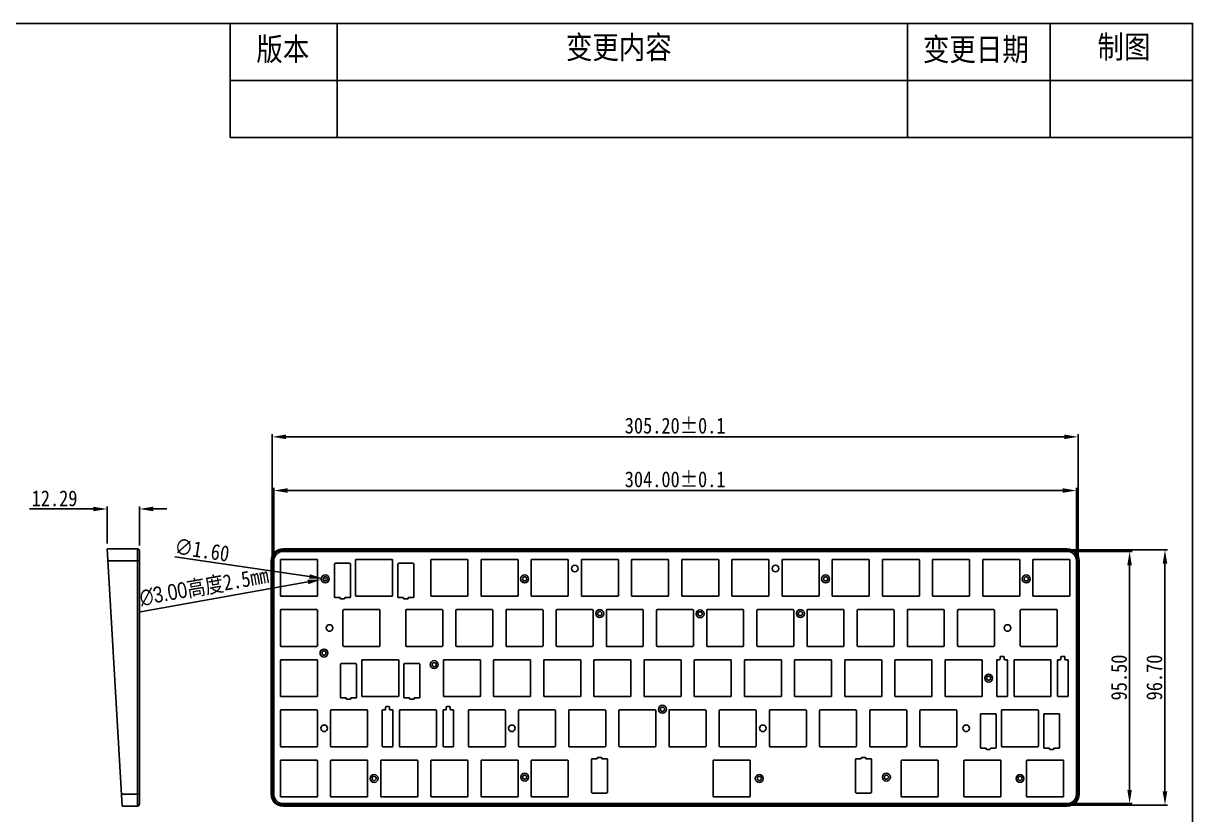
# Model space of a CAD drawing. Header units: millimetres. Extents: x -816 to -14, y 99 to 709.
# Drawn here: x -456.9 to -14.1, y 365.9 to 665.6 of the extents above; entities that cross this region are included whole.
import ezdxf

# ---------------------------------------------------------------- set-up
doc = ezdxf.new("R2010")
doc.units = ezdxf.units.MM
doc.header["$LTSCALE"] = 16.335
doc.header["$PDMODE"] = 3
doc.header["$PDSIZE"] = 8
doc.layers.get('0').update_dxf_attribs({"linetype": 'CONTINUOUS'})
doc.layers.get('Defpoints').update_dxf_attribs({"linetype": 'CONTINUOUS'})
doc.layers.add('图框', color=7, linetype='CONTINUOUS')
doc.layers.add('标注尺寸', color=2, linetype='CONTINUOUS', lineweight=13)
doc.styles.get("Standard").update_dxf_attribs({"font": '', "width": 0.85, "height": 6})
doc.styles.get('Standard').set_extended_font_data('SimSun')
doc.dimstyles.get("Standard").update_dxf_attribs({"dimtxt": 6, "dimasz": 5.2, "dimexe": 1, "dimexo": 2, "dimgap": 1, "dimtad": 1, "dimzin": 1, "dimdsep": 46, "dimtxsty": 'Standard', "dimcen": 0.09, "dimadec": 0, "dimazin": 2, "dimtp": 0.01, "dimtm": 0.01, "dimtfac": 1, "dimtofl": 0, "dimtmove": 0, "dimatfit": 3, "dimfxl": 0, "dimtolj": 1, "dimarcsym": 0})

# ---------------------------------------------------------------- blocks, each defined once
blk = doc.blocks.new('*D31')
at = {"layer": 'Defpoints', "color": 0, "lineweight": 13}
for p in [(-57.47, 508.99), (-362.67, 462.08), (-57.47, 462.08)]:
    blk.add_point(p, dxfattribs=at)
at = {"layer": '标注尺寸', "color": 0, "lineweight": -2}
for p, q in [((-362.67, 464.08), (-362.67, 509.99)), ((-57.47, 464.08), (-57.47, 509.99)), ((-357.47, 508.99), (-62.67, 508.99))]:
    blk.add_line(p, q, dxfattribs=at)
at = {"layer": '标注尺寸', "color": 0, "lineweight": 13}
for points in [[(-357.47, 509.85), (-357.47, 508.12), (-362.67, 508.99)], [(-62.67, 509.85), (-62.67, 508.12), (-57.47, 508.99)]]:
    blk.add_solid(points, dxfattribs=at)
at = {"layer": '标注尺寸', "color": 0, "insert": (-210.07, 513.2), "char_height": 6, "attachment_point": 5}
blk.add_mtext('\\A1;305.20%%P0.1', dxfattribs=at)
blk = doc.blocks.new('*D32')
at = {"layer": 'Defpoints', "color": 0, "lineweight": 13}
for p in [(-58.07, 488.65), (-362.07, 462.08), (-58.07, 462.08)]:
    blk.add_point(p, dxfattribs=at)
at = {"layer": '标注尺寸', "color": 0, "lineweight": -2}
for p, q in [((-362.07, 464.08), (-362.07, 489.65)), ((-356.87, 488.65), (-63.27, 488.65)), ((-58.07, 464.08), (-58.07, 489.65))]:
    blk.add_line(p, q, dxfattribs=at)
at = {"layer": '标注尺寸', "color": 0, "lineweight": 13}
for points in [[(-356.87, 489.52), (-356.87, 487.79), (-362.07, 488.65)], [(-63.27, 489.52), (-63.27, 487.79), (-58.07, 488.65)]]:
    blk.add_solid(points, dxfattribs=at)
at = {"layer": '标注尺寸', "color": 0, "insert": (-210.07, 492.87), "char_height": 6, "attachment_point": 5}
blk.add_mtext('\\A1;304.00%%P0.1', dxfattribs=at)
blk = doc.blocks.new('*D33')
at = {"layer": 'Defpoints', "color": 0, "lineweight": 13}
for p in [(-61.57, 465.58), (-61.57, 370.08), (-37.94, 370.08)]:
    blk.add_point(p, dxfattribs=at)
at = {"layer": '标注尺寸', "color": 0, "lineweight": -2}
for p, q in [((-59.57, 465.58), (-36.94, 465.58)), ((-37.94, 460.38), (-37.94, 375.28)), ((-59.57, 370.08), (-36.94, 370.08))]:
    blk.add_line(p, q, dxfattribs=at)
at = {"layer": '标注尺寸', "color": 0, "lineweight": 13}
for points in [[(-38.81, 460.38), (-37.08, 460.38), (-37.94, 465.58)], [(-38.81, 375.28), (-37.08, 375.28), (-37.94, 370.08)]]:
    blk.add_solid(points, dxfattribs=at)
at = {"layer": '标注尺寸', "color": 0, "insert": (-41.94, 417.83), "char_height": 6, "attachment_point": 5, "rotation": 90}
blk.add_mtext('\\A1;95.50', dxfattribs=at)
blk = doc.blocks.new('*D34')
at = {"layer": 'Defpoints', "color": 0, "lineweight": 13}
for p in [(-61.57, 466.18), (-61.57, 369.48), (-24.55, 369.48)]:
    blk.add_point(p, dxfattribs=at)
at = {"layer": '标注尺寸', "color": 0, "lineweight": -2}
for p, q in [((-59.57, 466.18), (-23.55, 466.18)), ((-24.55, 460.98), (-24.55, 374.68)), ((-59.57, 369.48), (-23.55, 369.48))]:
    blk.add_line(p, q, dxfattribs=at)
at = {"layer": '标注尺寸', "color": 0, "lineweight": 13}
for points in [[(-25.42, 460.98), (-23.68, 460.98), (-24.55, 466.18)], [(-25.42, 374.68), (-23.68, 374.68), (-24.55, 369.48)]]:
    blk.add_solid(points, dxfattribs=at)
at = {"layer": '标注尺寸', "color": 0, "insert": (-28.55, 417.83), "char_height": 6, "attachment_point": 5, "rotation": 90}
blk.add_mtext('\\A1;96.70', dxfattribs=at)
blk = doc.blocks.new('*D41')
at = {"layer": 'Defpoints', "color": 0, "lineweight": 13}
for p in [(-344.05, 454.92), (-341.1, 455.45)]:
    blk.add_point(p, dxfattribs=at)
at = {"layer": '标注尺寸', "color": 0, "lineweight": -2}
for p, q in [((-412.59, 442.72), (-349.17, 454.01)), ((-342.66, 455.19), (-342.48, 455.19)), ((-342.57, 455.1), (-342.57, 455.28))]:
    blk.add_line(p, q, dxfattribs=at)
at = {"layer": '标注尺寸', "color": 0, "lineweight": 13}
blk.add_solid([(-349.32, 454.87), (-349.02, 453.16), (-344.05, 454.92)], dxfattribs=at)
at = {"layer": '标注尺寸', "color": 0, "insert": (-388.44, 452.05), "char_height": 6, "attachment_point": 5, "rotation": 10.0972}
blk.add_mtext('\\A1;{\\fMS PGothic|b0|i0|c128|p34;∅3.00}高度2.5mm', dxfattribs=at)
blk = doc.blocks.new('*D42')
at = {"layer": 'Defpoints', "color": 0, "lineweight": 13}
for p in [(-343.36, 455.3), (-341.78, 455.07)]:
    blk.add_point(p, dxfattribs=at)
at = {"layer": '标注尺寸', "color": 0, "lineweight": -2}
for p, q in [((-399.6, 463.58), (-348.51, 456.06)), ((-342.66, 455.19), (-342.48, 455.19)), ((-342.57, 455.1), (-342.57, 455.28))]:
    blk.add_line(p, q, dxfattribs=at)
at = {"layer": '标注尺寸', "color": 0, "lineweight": 13}
blk.add_solid([(-348.38, 456.92), (-348.63, 455.2), (-343.36, 455.3)], dxfattribs=at)
at = {"layer": '标注尺寸', "color": 0, "insert": (-389.27, 466.1), "char_height": 6, "attachment_point": 5, "rotation": 351.6327}
blk.add_mtext('\\A1;∅1.60', dxfattribs=at)
blk = doc.blocks.new('*D43')
at = {"layer": 'Defpoints', "color": 0, "lineweight": 13}
for p in [(-425.24, 481.66), (-425.24, 466.58), (-412.95, 465.78)]:
    blk.add_point(p, dxfattribs=at)
at = {"layer": '标注尺寸', "color": 0, "lineweight": -2}
for p, q in [((-430.44, 481.66), (-454.56, 481.66)), ((-425.24, 468.58), (-425.24, 482.66)), ((-412.95, 467.78), (-412.95, 482.66)), ((-407.75, 481.66), (-402.55, 481.66))]:
    blk.add_line(p, q, dxfattribs=at)
at = {"layer": '标注尺寸', "color": 0, "lineweight": 13}
for points in [[(-430.44, 482.53), (-430.44, 480.8), (-425.24, 481.66)], [(-407.75, 482.53), (-407.75, 480.8), (-412.95, 481.66)]]:
    blk.add_solid(points, dxfattribs=at)
at = {"layer": '标注尺寸', "color": 0, "insert": (-445.1, 485.66), "char_height": 6, "attachment_point": 5}
blk.add_mtext('\\A1;12.29', dxfattribs=at)

msp = doc.modelspace()

# ---------------------------------------------------------------- linework, layer by layer
at = {"color": 7, "linetype": 'Continuous'}
for p, q in [((-419.485, 369.084), (-425.242, 466.584)), ((-425.242, 466.584), (-413.748, 466.584)), ((-413.748, 369.084), (-413.748, 466.584)), ((-412.948, 369.884), (-412.948, 465.784)), ((-358.573, 466.584), (-61.568, 466.584)), ((-358.572, 466.184), (-61.571, 466.184)), ((-358.572, 465.584), (-61.572, 465.584)), ((-325.694, 466.084), (-334.85, 466.084)), ((-274.694, 466.084), (-283.85, 466.084)), ((-232.694, 466.084), (-241.85, 466.084)), ((-183.294, 466.084), (-192.45, 466.084)), ((-143.294, 466.084), (-152.45, 466.084)), ((-103.18, 466.084), (-111.45, 466.084)), ((-412.948, 462.084), (-424.977, 462.084)), ((-363.072, 462.084), (-363.072, 373.585)), ((-362.672, 373.585), (-362.672, 462.084)), ((-362.072, 373.584), (-362.072, 462.084)), ((-359.572, 462.334), (-359.572, 448.834)), ((-345.822, 462.584), (-359.322, 462.584)), ((-345.572, 448.834), (-345.572, 462.334)), ((-339.072, 460.834), (-339.072, 448.334)), ((-333.322, 461.084), (-338.822, 461.084)), ((-333.072, 448.334), (-333.072, 460.834)), ((-331.072, 462.334), (-331.072, 448.834)), ((-317.322, 462.584), (-330.822, 462.584)), ((-317.072, 448.834), (-317.072, 462.334)), ((-315.072, 460.834), (-315.072, 448.334)), ((-309.322, 461.084), (-314.822, 461.084)), ((-309.072, 448.334), (-309.072, 460.834)), ((-302.572, 462.334), (-302.572, 448.834)), ((-288.822, 462.584), (-302.322, 462.584)), ((-288.572, 448.834), (-288.572, 462.334)), ((-283.572, 462.334), (-283.572, 448.834)), ((-269.822, 462.584), (-283.322, 462.584)), ((-269.572, 448.834), (-269.572, 462.334)), ((-264.572, 462.334), (-264.572, 448.834)), ((-250.822, 462.584), (-264.322, 462.584)), ((-250.572, 448.834), (-250.572, 462.334)), ((-245.572, 462.334), (-245.572, 448.834)), ((-231.822, 462.584), (-245.322, 462.584)), ((-231.572, 448.834), (-231.572, 462.334)), ((-226.572, 462.334), (-226.572, 448.834)), ((-212.822, 462.584), (-226.322, 462.584)), ((-212.572, 448.834), (-212.572, 462.334)), ((-207.572, 462.334), (-207.572, 448.834)), ((-193.822, 462.584), (-207.322, 462.584)), ((-193.572, 448.834), (-193.572, 462.334)), ((-188.572, 462.334), (-188.572, 448.834)), ((-174.822, 462.584), (-188.322, 462.584)), ((-174.572, 448.834), (-174.572, 462.334)), ((-169.572, 462.334), (-169.572, 448.834)), ((-155.822, 462.584), (-169.322, 462.584)), ((-155.572, 448.834), (-155.572, 462.334)), ((-150.572, 462.334), (-150.572, 448.834)), ((-136.822, 462.584), (-150.322, 462.584)), ((-136.572, 448.834), (-136.572, 462.334)), ((-131.572, 462.334), (-131.572, 448.834)), ((-117.822, 462.584), (-131.322, 462.584)), ((-117.572, 448.834), (-117.572, 462.334)), ((-112.572, 462.334), (-112.572, 448.834)), ((-98.822, 462.584), (-112.322, 462.584)), ((-98.572, 448.834), (-98.572, 462.334)), ((-93.572, 462.334), (-93.572, 448.834)), ((-79.822, 462.584), (-93.322, 462.584)), ((-79.572, 448.834), (-79.572, 462.334)), ((-74.572, 462.334), (-74.572, 448.834)), ((-60.822, 462.584), (-74.322, 462.584)), ((-60.572, 448.834), (-60.572, 462.334)), ((-58.072, 462.084), (-58.072, 373.584)), ((-57.472, 462.084), (-57.472, 373.585)), ((-57.072, 373.585), (-57.072, 462.084)), ((-359.322, 448.584), (-345.822, 448.584)), ((-338.822, 448.084), (-336.922, 448.084)), ((-336.922, 448.084), (-336.922, 447.834)), ((-336.672, 447.584), (-335.472, 447.584)), ((-335.222, 447.834), (-335.222, 448.084)), ((-335.222, 448.084), (-333.322, 448.084)), ((-330.822, 448.584), (-317.322, 448.584)), ((-314.822, 448.084), (-312.922, 448.084)), ((-312.922, 448.084), (-312.922, 447.834)), ((-312.672, 447.584), (-311.472, 447.584)), ((-311.222, 447.834), (-311.222, 448.084)), ((-311.222, 448.084), (-309.322, 448.084)), ((-302.322, 448.584), (-288.822, 448.584)), ((-283.322, 448.584), (-269.822, 448.584)), ((-264.322, 448.584), (-250.822, 448.584)), ((-245.322, 448.584), (-231.822, 448.584)), ((-226.322, 448.584), (-212.822, 448.584)), ((-207.322, 448.584), (-193.822, 448.584)), ((-188.322, 448.584), (-174.822, 448.584)), ((-169.322, 448.584), (-155.822, 448.584)), ((-150.322, 448.584), (-136.822, 448.584)), ((-131.322, 448.584), (-117.822, 448.584)), ((-112.322, 448.584), (-98.822, 448.584)), ((-93.322, 448.584), (-79.822, 448.584)), ((-74.322, 448.584), (-60.822, 448.584)), ((-359.572, 443.334), (-359.572, 429.834)), ((-345.822, 443.584), (-359.322, 443.584)), ((-345.572, 429.834), (-345.572, 443.334)), ((-335.872, 443.334), (-335.872, 429.834)), ((-322.122, 443.584), (-335.622, 443.584)), ((-321.872, 429.834), (-321.872, 443.334)), ((-312.112, 443.334), (-312.112, 429.834)), ((-298.362, 443.584), (-311.862, 443.584)), ((-298.112, 429.834), (-298.112, 443.334)), ((-293.112, 443.334), (-293.112, 429.834)), ((-279.362, 443.584), (-292.862, 443.584)), ((-279.112, 429.834), (-279.112, 443.334)), ((-274.112, 443.334), (-274.112, 429.834)), ((-260.362, 443.584), (-273.862, 443.584)), ((-260.112, 429.834), (-260.112, 443.334)), ((-255.112, 443.334), (-255.112, 429.834)), ((-241.362, 443.584), (-254.862, 443.584)), ((-241.112, 429.834), (-241.112, 443.334)), ((-236.112, 443.334), (-236.112, 429.834)), ((-222.362, 443.584), (-235.862, 443.584)), ((-222.112, 429.834), (-222.112, 443.334)), ((-217.112, 443.334), (-217.112, 429.834)), ((-203.362, 443.584), (-216.862, 443.584)), ((-203.112, 429.834), (-203.112, 443.334)), ((-198.112, 443.334), (-198.112, 429.834)), ((-184.362, 443.584), (-197.862, 443.584)), ((-184.112, 429.834), (-184.112, 443.334)), ((-179.112, 443.334), (-179.112, 429.834)), ((-165.362, 443.584), (-178.862, 443.584)), ((-165.112, 429.834), (-165.112, 443.334)), ((-160.112, 443.334), (-160.112, 429.834)), ((-146.362, 443.584), (-159.862, 443.584)), ((-146.112, 429.834), (-146.112, 443.334)), ((-141.112, 443.334), (-141.112, 429.834)), ((-127.362, 443.584), (-140.862, 443.584)), ((-127.112, 429.834), (-127.112, 443.334)), ((-122.112, 443.334), (-122.112, 429.834)), ((-108.362, 443.584), (-121.862, 443.584)), ((-108.112, 429.834), (-108.112, 443.334)), ((-103.112, 443.334), (-103.112, 429.834)), ((-89.362, 443.584), (-102.862, 443.584)), ((-89.112, 429.834), (-89.112, 443.334)), ((-79.332, 443.334), (-79.332, 429.834)), ((-65.582, 443.584), (-79.082, 443.584)), ((-65.332, 429.834), (-65.332, 443.334)), ((-359.322, 429.584), (-345.822, 429.584)), ((-335.622, 429.584), (-322.122, 429.584)), ((-311.862, 429.584), (-298.362, 429.584)), ((-292.862, 429.584), (-279.362, 429.584)), ((-273.862, 429.584), (-260.362, 429.584)), ((-254.862, 429.584), (-241.362, 429.584)), ((-235.862, 429.584), (-222.362, 429.584)), ((-216.862, 429.584), (-203.362, 429.584)), ((-197.862, 429.584), (-184.362, 429.584)), ((-178.862, 429.584), (-165.362, 429.584)), ((-159.862, 429.584), (-146.362, 429.584)), ((-140.862, 429.584), (-127.362, 429.584)), ((-121.862, 429.584), (-108.362, 429.584)), ((-102.862, 429.584), (-89.362, 429.584)), ((-79.082, 429.584), (-65.582, 429.584)), ((-86.972, 425.634), (-86.972, 424.784)), ((-85.672, 425.834), (-86.772, 425.834)), ((-85.472, 424.784), (-85.472, 425.634)), ((-63.972, 425.634), (-63.972, 424.784)), ((-62.672, 425.834), (-63.772, 425.834)), ((-62.472, 424.784), (-62.472, 425.634)), ((-359.572, 424.334), (-359.572, 410.834)), ((-345.822, 424.584), (-359.322, 424.584)), ((-345.572, 410.834), (-345.572, 424.334)), ((-336.772, 422.834), (-336.772, 410.334)), ((-331.022, 423.084), (-336.522, 423.084)), ((-330.772, 410.334), (-330.772, 422.834)), ((-328.772, 424.334), (-328.772, 410.834)), ((-315.022, 424.584), (-328.522, 424.584)), ((-314.772, 410.834), (-314.772, 424.334)), ((-312.772, 422.834), (-312.772, 410.334)), ((-307.022, 423.084), (-312.522, 423.084)), ((-306.772, 410.334), (-306.772, 422.834)), ((-297.822, 424.334), (-297.822, 410.834)), ((-284.072, 424.584), (-297.572, 424.584)), ((-283.822, 410.834), (-283.822, 424.334)), ((-278.822, 424.334), (-278.822, 410.834)), ((-265.072, 424.584), (-278.572, 424.584)), ((-264.822, 410.834), (-264.822, 424.334)), ((-259.822, 424.334), (-259.822, 410.834)), ((-246.072, 424.584), (-259.572, 424.584)), ((-245.822, 410.834), (-245.822, 424.334)), ((-240.822, 424.334), (-240.822, 410.834)), ((-227.072, 424.584), (-240.572, 424.584)), ((-226.822, 410.834), (-226.822, 424.334)), ((-221.822, 424.334), (-221.822, 410.834)), ((-208.072, 424.584), (-221.572, 424.584)), ((-207.822, 410.834), (-207.822, 424.334)), ((-202.822, 424.334), (-202.822, 410.834)), ((-189.072, 424.584), (-202.572, 424.584)), ((-188.822, 410.834), (-188.822, 424.334)), ((-183.822, 424.334), (-183.822, 410.834)), ((-170.072, 424.584), (-183.572, 424.584)), ((-169.822, 410.834), (-169.822, 424.334)), ((-164.822, 424.334), (-164.822, 410.834)), ((-151.072, 424.584), (-164.572, 424.584)), ((-150.822, 410.834), (-150.822, 424.334)), ((-145.822, 424.334), (-145.822, 410.834)), ((-132.072, 424.584), (-145.572, 424.584)), ((-131.822, 410.834), (-131.822, 424.334)), ((-126.822, 424.334), (-126.822, 410.834)), ((-113.072, 424.584), (-126.572, 424.584)), ((-112.822, 410.834), (-112.822, 424.334)), ((-107.822, 424.334), (-107.822, 410.834)), ((-94.072, 424.584), (-107.572, 424.584)), ((-93.822, 410.834), (-93.822, 424.334)), ((-88.222, 424.384), (-88.222, 410.784)), ((-87.172, 424.584), (-88.022, 424.584)), ((-84.422, 424.584), (-85.272, 424.584)), ((-84.222, 410.784), (-84.222, 424.384)), ((-81.722, 424.334), (-81.722, 410.834)), ((-67.972, 424.584), (-81.472, 424.584)), ((-67.722, 410.834), (-67.722, 424.334)), ((-65.222, 424.384), (-65.222, 410.784)), ((-64.172, 424.584), (-65.022, 424.584)), ((-61.422, 424.584), (-62.272, 424.584)), ((-61.222, 410.784), (-61.222, 424.384)), ((-359.322, 410.584), (-345.822, 410.584)), ((-336.522, 410.084), (-334.622, 410.084)), ((-334.622, 410.084), (-334.622, 409.834)), ((-334.372, 409.584), (-333.172, 409.584)), ((-332.922, 409.834), (-332.922, 410.084)), ((-332.922, 410.084), (-331.022, 410.084)), ((-328.522, 410.584), (-315.022, 410.584)), ((-312.522, 410.084), (-310.622, 410.084)), ((-310.622, 410.084), (-310.622, 409.834)), ((-310.372, 409.584), (-309.172, 409.584)), ((-308.922, 409.834), (-308.922, 410.084)), ((-308.922, 410.084), (-307.022, 410.084)), ((-297.572, 410.584), (-284.072, 410.584)), ((-278.572, 410.584), (-265.072, 410.584)), ((-259.572, 410.584), (-246.072, 410.584)), ((-240.572, 410.584), (-227.072, 410.584)), ((-221.572, 410.584), (-208.072, 410.584)), ((-202.572, 410.584), (-189.072, 410.584)), ((-183.572, 410.584), (-170.072, 410.584)), ((-164.572, 410.584), (-151.072, 410.584)), ((-145.572, 410.584), (-132.072, 410.584)), ((-126.572, 410.584), (-113.072, 410.584)), ((-107.572, 410.584), (-94.072, 410.584)), ((-88.022, 410.584), (-84.422, 410.584)), ((-81.472, 410.584), (-67.972, 410.584)), ((-65.022, 410.584), (-61.422, 410.584)), ((-359.572, 405.334), (-359.572, 391.834)), ((-345.822, 405.584), (-359.322, 405.584)), ((-345.572, 391.834), (-345.572, 405.334)), ((-340.572, 405.334), (-340.572, 391.834)), ((-326.822, 405.584), (-340.322, 405.584)), ((-326.572, 391.834), (-326.572, 405.334)), ((-320.982, 405.384), (-320.982, 391.784)), ((-319.932, 405.584), (-320.782, 405.584)), ((-319.732, 406.634), (-319.732, 405.784)), ((-318.432, 406.834), (-319.532, 406.834)), ((-318.232, 405.784), (-318.232, 406.634)), ((-317.182, 405.584), (-318.032, 405.584)), ((-316.982, 391.784), (-316.982, 405.384)), ((-314.482, 405.334), (-314.482, 391.834)), ((-300.732, 405.584), (-314.232, 405.584)), ((-300.482, 391.834), (-300.482, 405.334)), ((-297.982, 405.384), (-297.982, 391.784)), ((-296.932, 405.584), (-297.782, 405.584)), ((-296.732, 406.634), (-296.732, 405.784)), ((-295.432, 406.834), (-296.532, 406.834)), ((-295.232, 405.784), (-295.232, 406.634)), ((-294.182, 405.584), (-295.032, 405.584)), ((-293.982, 391.784), (-293.982, 405.384)), ((-288.372, 405.334), (-288.372, 391.834)), ((-274.622, 405.584), (-288.122, 405.584)), ((-274.372, 391.834), (-274.372, 405.334)), ((-269.372, 405.334), (-269.372, 391.834)), ((-255.622, 405.584), (-269.122, 405.584)), ((-255.372, 391.834), (-255.372, 405.334)), ((-250.372, 405.334), (-250.372, 391.834)), ((-236.622, 405.584), (-250.122, 405.584)), ((-236.372, 391.834), (-236.372, 405.334)), ((-231.372, 405.334), (-231.372, 391.834)), ((-217.622, 405.584), (-231.122, 405.584)), ((-217.372, 391.834), (-217.372, 405.334)), ((-212.372, 405.334), (-212.372, 391.834)), ((-198.622, 405.584), (-212.122, 405.584)), ((-198.372, 391.834), (-198.372, 405.334)), ((-193.372, 405.334), (-193.372, 391.834)), ((-179.622, 405.584), (-193.122, 405.584)), ((-179.372, 391.834), (-179.372, 405.334)), ((-174.372, 405.334), (-174.372, 391.834)), ((-160.622, 405.584), (-174.122, 405.584)), ((-160.372, 391.834), (-160.372, 405.334)), ((-155.372, 405.334), (-155.372, 391.834)), ((-141.622, 405.584), (-155.122, 405.584)), ((-141.372, 391.834), (-141.372, 405.334)), ((-136.372, 405.334), (-136.372, 391.834)), ((-122.622, 405.584), (-136.122, 405.584)), ((-122.372, 391.834), (-122.372, 405.334)), ((-117.372, 405.334), (-117.372, 391.834)), ((-103.622, 405.584), (-117.122, 405.584)), ((-103.372, 391.834), (-103.372, 405.334)), ((-94.472, 403.834), (-94.472, 391.334)), ((-88.722, 404.084), (-94.222, 404.084)), ((-88.472, 391.334), (-88.472, 403.834)), ((-86.472, 405.334), (-86.472, 391.834)), ((-72.722, 405.584), (-86.222, 405.584)), ((-72.472, 391.834), (-72.472, 405.334)), ((-70.472, 403.834), (-70.472, 391.334)), ((-64.722, 404.084), (-70.222, 404.084)), ((-64.472, 391.334), (-64.472, 403.834)), ((-359.322, 391.584), (-345.822, 391.584)), ((-340.322, 391.584), (-326.822, 391.584)), ((-320.782, 391.584), (-317.182, 391.584)), ((-314.232, 391.584), (-300.732, 391.584)), ((-297.782, 391.584), (-294.182, 391.584)), ((-288.122, 391.584), (-274.622, 391.584)), ((-269.122, 391.584), (-255.622, 391.584)), ((-250.122, 391.584), (-236.622, 391.584)), ((-231.122, 391.584), (-217.622, 391.584)), ((-212.122, 391.584), (-198.622, 391.584)), ((-193.122, 391.584), (-179.622, 391.584)), ((-174.122, 391.584), (-160.622, 391.584)), ((-155.122, 391.584), (-141.622, 391.584)), ((-136.122, 391.584), (-122.622, 391.584)), ((-117.122, 391.584), (-103.622, 391.584)), ((-94.222, 391.084), (-92.322, 391.084)), ((-92.322, 391.084), (-92.322, 390.834)), ((-92.072, 390.584), (-90.872, 390.584)), ((-90.622, 391.084), (-88.722, 391.084)), ((-90.622, 390.834), (-90.622, 391.084)), ((-86.222, 391.584), (-72.722, 391.584)), ((-70.222, 391.084), (-68.322, 391.084)), ((-68.322, 391.084), (-68.322, 390.834)), ((-68.072, 390.584), (-66.872, 390.584)), ((-66.622, 391.084), (-64.722, 391.084)), ((-66.622, 390.834), (-66.622, 391.084)), ((-359.572, 386.334), (-359.572, 372.834)), ((-345.822, 386.584), (-359.322, 386.584)), ((-345.572, 372.834), (-345.572, 386.334)), ((-340.572, 386.334), (-340.572, 372.834)), ((-326.822, 386.584), (-340.322, 386.584)), ((-326.572, 372.834), (-326.572, 386.334)), ((-321.572, 386.334), (-321.572, 372.834)), ((-307.822, 386.584), (-321.322, 386.584)), ((-307.572, 372.834), (-307.572, 386.334)), ((-302.572, 386.334), (-302.572, 372.834)), ((-288.822, 386.584), (-302.322, 386.584)), ((-288.572, 372.834), (-288.572, 386.334)), ((-283.572, 386.334), (-283.572, 372.834)), ((-269.822, 386.584), (-283.322, 386.584)), ((-269.572, 372.834), (-269.572, 386.334)), ((-264.572, 386.334), (-264.572, 372.834)), ((-250.822, 386.584), (-264.322, 386.584)), ((-250.572, 372.834), (-250.572, 386.334)), ((-241.697, 386.834), (-241.697, 374.334)), ((-239.547, 387.084), (-241.447, 387.084)), ((-239.547, 387.334), (-239.547, 387.084)), ((-238.097, 387.584), (-239.297, 387.584)), ((-237.847, 387.084), (-237.847, 387.334)), ((-235.947, 387.084), (-237.847, 387.084)), ((-235.697, 374.334), (-235.697, 386.834)), ((-195.697, 386.334), (-195.697, 372.834)), ((-181.947, 386.584), (-195.447, 386.584)), ((-181.697, 372.834), (-181.697, 386.334)), ((-141.697, 386.834), (-141.697, 374.334)), ((-139.547, 387.084), (-141.447, 387.084)), ((-139.547, 387.334), (-139.547, 387.084)), ((-138.097, 387.584), (-139.297, 387.584)), ((-137.847, 387.084), (-137.847, 387.334)), ((-135.947, 387.084), (-137.847, 387.084)), ((-135.697, 374.334), (-135.697, 386.834)), ((-124.447, 386.334), (-124.447, 372.834)), ((-110.697, 386.584), (-124.197, 386.584)), ((-110.447, 372.834), (-110.447, 386.334)), ((-100.697, 386.334), (-100.697, 372.834)), ((-86.947, 386.584), (-100.447, 386.584)), ((-86.697, 372.834), (-86.697, 386.334)), ((-76.947, 386.334), (-76.947, 372.834)), ((-63.197, 386.584), (-76.697, 386.584)), ((-62.947, 372.834), (-62.947, 386.334)), ((-419.751, 373.585), (-412.948, 373.584)), ((-359.322, 372.584), (-345.822, 372.584)), ((-340.322, 372.584), (-326.822, 372.584)), ((-321.322, 372.584), (-307.822, 372.584)), ((-302.322, 372.584), (-288.822, 372.584)), ((-283.322, 372.584), (-269.822, 372.584)), ((-264.322, 372.584), (-250.822, 372.584)), ((-241.447, 374.084), (-235.947, 374.084)), ((-195.447, 372.584), (-181.947, 372.584)), ((-141.447, 374.084), (-135.947, 374.084)), ((-124.197, 372.584), (-110.697, 372.584)), ((-100.447, 372.584), (-86.947, 372.584)), ((-76.697, 372.584), (-63.197, 372.584)), ((-413.748, 369.084), (-419.485, 369.084)), ((-358.574, 370.084), (-61.57, 370.084)), ((-61.571, 369.084), (-358.573, 369.084)), ((-61.571, 369.484), (-358.572, 369.484)), ((-334.688, 369.584), (-325.856, 369.584)), ((-286.608, 369.584), (-277.776, 369.584)), ((-238.528, 369.584), (-229.696, 369.584)), ((-190.448, 369.584), (-181.616, 369.584)), ((-142.368, 369.584), (-133.536, 369.584)), ((-94.288, 369.584), (-85.456, 369.584))]:
    msp.add_line(p, q, dxfattribs=at)
for centre, radius in [((-342.572, 455.188), 1.5), ((-267.072, 455.188), 1.5), ((-248.072, 459.084), 1.25), ((-172.072, 459.084), 1.25), ((-153.072, 455.188), 1.5), ((-77.072, 455.188), 1.5), ((-342.572, 455.188), 0.8), ((-267.072, 455.188), 0.8), ((-153.072, 455.188), 0.8), ((-77.072, 455.188), 0.8), ((-238.612, 442.059), 1.5), ((-238.612, 442.059), 0.8), ((-200.612, 441.959), 1.5), ((-162.612, 442.059), 1.5), ((-162.612, 442.059), 0.8), ((-200.612, 441.959), 0.8), ((-340.999, 436.584), 1.25), ((-84.187, 436.584), 1.25), ((-343.072, 427.084), 1.5), ((-343.072, 427.084), 0.8), ((-301.322, 422.711), 1.5), ((-301.322, 422.711), 0.8), ((-91.322, 417.584), 1.5), ((-91.322, 417.584), 0.8), ((-214.872, 405.819), 1.5), ((-214.872, 405.819), 0.8), ((-343.023, 398.584), 1.25), ((-271.872, 398.584), 1.25), ((-176.872, 398.584), 1.25), ((-99.872, 398.584), 1.25), ((-324.072, 379.584), 1.5), ((-267.052, 380.084), 1.5), ((-267.052, 380.084), 0.8), ((-178.197, 379.584), 1.5), ((-130.032, 380.084), 1.5), ((-130.032, 380.084), 0.8), ((-79.447, 379.584), 1.5), ((-324.072, 379.584), 0.8), ((-178.197, 379.584), 0.8), ((-79.447, 379.584), 0.8)]:
    msp.add_circle(centre, radius, dxfattribs=at)
for centre, radius, start, end in [((-413.748, 465.784), 0.8, 0, 90), ((-358.572, 462.084), 4.5, 90, 180.00409), ((-358.572, 462.084), 4.1, 90.00673, 180.00679), ((-358.572, 462.084), 3.5, 90.00339, 180), ((-335.893, 468.44), 2.982, 286.73489, 301.19812), ((-335.899, 468.455), 2.999, 301.15601, 307.74594), ((-324.648, 468.448), 2.991, 232.24886, 253.24471), ((-284.893, 468.44), 2.982, 286.73493, 301.19819), ((-284.899, 468.455), 2.999, 301.15649, 307.74632), ((-273.65, 468.444), 2.987, 232.24717, 253.25622), ((-242.893, 468.44), 2.982, 286.73492, 301.1984), ((-242.899, 468.455), 2.999, 301.15629, 307.74591), ((-231.648, 468.448), 2.991, 232.24893, 253.24634), ((-193.493, 468.44), 2.982, 286.73487, 301.19806), ((-193.499, 468.455), 2.999, 301.15595, 307.74596), ((-182.248, 468.448), 2.991, 232.24886, 253.24479), ((-153.493, 468.44), 2.982, 286.73491, 301.19807), ((-153.499, 468.455), 2.999, 301.15636, 307.74634), ((-142.25, 468.444), 2.986, 232.24736, 253.25906), ((-112.493, 468.44), 2.982, 286.73499, 301.19828), ((-112.499, 468.455), 2.999, 301.1562, 307.74615), ((-101.253, 469.399), 3.982, 236.33814, 247.26343), ((-103.18, 462.084), 4, 67.48918, 90), ((-101.253, 469.385), 3.97, 247.22527, 253.22519), ((-104.357, 459.643), 6.707, 62.34645, 66.18844), ((-61.572, 462.084), 4.5, 359.99592, 90), ((-61.572, 462.084), 3.5, 359.9966, 90), ((-61.572, 462.084), 4.1, 359.99321, 89.99327), ((-359.322, 462.334), 0.25, 90, 180), ((-345.822, 462.334), 0.25, 0, 90), ((-338.822, 460.834), 0.25, 90, 180), ((-333.322, 460.834), 0.25, 0, 90), ((-330.822, 462.334), 0.25, 90, 180), ((-317.322, 462.334), 0.25, 0, 90), ((-314.822, 460.834), 0.25, 90, 180), ((-309.322, 460.834), 0.25, 0, 90), ((-302.322, 462.334), 0.25, 90, 180), ((-288.822, 462.334), 0.25, 0, 90), ((-283.322, 462.334), 0.25, 90, 180), ((-269.822, 462.334), 0.25, 0, 90), ((-264.322, 462.334), 0.25, 90, 180), ((-250.822, 462.334), 0.25, 0, 90), ((-245.322, 462.334), 0.25, 90, 180), ((-231.822, 462.334), 0.25, 0, 90), ((-226.322, 462.334), 0.25, 90, 180), ((-212.822, 462.334), 0.25, 0, 90), ((-207.322, 462.334), 0.25, 90, 180), ((-193.822, 462.334), 0.25, 0, 90), ((-188.322, 462.334), 0.25, 90, 180), ((-174.822, 462.334), 0.25, 0, 90), ((-169.322, 462.334), 0.25, 90, 180), ((-155.822, 462.334), 0.25, 0, 90), ((-150.322, 462.334), 0.25, 90, 180), ((-136.822, 462.334), 0.25, 0, 90), ((-131.322, 462.334), 0.25, 90, 180), ((-117.822, 462.334), 0.25, 0, 90), ((-112.322, 462.334), 0.25, 90, 180), ((-98.822, 462.334), 0.25, 0, 90), ((-93.322, 462.334), 0.25, 90, 180), ((-79.822, 462.334), 0.25, 0, 90), ((-74.322, 462.334), 0.25, 90, 180), ((-60.822, 462.334), 0.25, 0, 90), ((-359.322, 448.834), 0.25, 180, 270), ((-345.822, 448.834), 0.25, 270, 0), ((-338.822, 448.334), 0.25, 180, 270), ((-336.672, 447.834), 0.25, 180, 270), ((-335.472, 447.834), 0.25, 270, 0), ((-333.322, 448.334), 0.25, 270, 0), ((-330.822, 448.834), 0.25, 180, 270), ((-317.322, 448.834), 0.25, 270, 0), ((-314.822, 448.334), 0.25, 180, 270), ((-312.672, 447.834), 0.25, 180, 270), ((-311.472, 447.834), 0.25, 270, 0), ((-309.322, 448.334), 0.25, 270, 0), ((-302.322, 448.834), 0.25, 180, 270), ((-288.822, 448.834), 0.25, 270, 0), ((-283.322, 448.834), 0.25, 180, 270), ((-269.822, 448.834), 0.25, 270, 0), ((-264.322, 448.834), 0.25, 180, 270), ((-250.822, 448.834), 0.25, 270, 0), ((-245.322, 448.834), 0.25, 180, 270), ((-231.822, 448.834), 0.25, 270, 0), ((-226.322, 448.834), 0.25, 180, 270), ((-212.822, 448.834), 0.25, 270, 0), ((-207.322, 448.834), 0.25, 180, 270), ((-193.822, 448.834), 0.25, 270, 0), ((-188.322, 448.834), 0.25, 180, 270), ((-174.822, 448.834), 0.25, 270, 0), ((-169.322, 448.834), 0.25, 180, 270), ((-155.822, 448.834), 0.25, 270, 0), ((-150.322, 448.834), 0.25, 180, 270), ((-136.822, 448.834), 0.25, 270, 0), ((-131.322, 448.834), 0.25, 180, 270), ((-117.822, 448.834), 0.25, 270, 0), ((-112.322, 448.834), 0.25, 180, 270), ((-98.822, 448.834), 0.25, 270, 0), ((-93.322, 448.834), 0.25, 180, 270), ((-79.822, 448.834), 0.25, 270, 0), ((-74.322, 448.834), 0.25, 180, 270), ((-60.822, 448.834), 0.25, 270, 0), ((-359.322, 443.334), 0.25, 90, 180), ((-345.822, 443.334), 0.25, 0, 90), ((-335.622, 443.334), 0.25, 90, 180), ((-322.122, 443.334), 0.25, 0, 90), ((-311.862, 443.334), 0.25, 90, 180), ((-298.362, 443.334), 0.25, 0, 90), ((-292.862, 443.334), 0.25, 90, 180), ((-279.362, 443.334), 0.25, 0, 90), ((-273.862, 443.334), 0.25, 90, 180), ((-260.362, 443.334), 0.25, 0, 90), ((-254.862, 443.334), 0.25, 90, 180), ((-241.362, 443.334), 0.25, 0, 90), ((-235.862, 443.334), 0.25, 90, 180), ((-222.362, 443.334), 0.25, 0, 90), ((-216.862, 443.334), 0.25, 90, 180), ((-203.362, 443.334), 0.25, 0, 90), ((-197.862, 443.334), 0.25, 90, 180), ((-184.362, 443.334), 0.25, 0, 90), ((-178.862, 443.334), 0.25, 90, 180), ((-165.362, 443.334), 0.25, 0, 90), ((-159.862, 443.334), 0.25, 90, 180), ((-146.362, 443.334), 0.25, 0, 90), ((-140.862, 443.334), 0.25, 90, 180), ((-127.362, 443.334), 0.25, 0, 90), ((-121.862, 443.334), 0.25, 90, 180), ((-108.362, 443.334), 0.25, 0, 90), ((-102.862, 443.334), 0.25, 90, 180), ((-89.362, 443.334), 0.25, 0, 90), ((-79.082, 443.334), 0.25, 90, 180), ((-65.582, 443.334), 0.25, 0, 90), ((-359.322, 429.834), 0.25, 180, 270), ((-345.822, 429.834), 0.25, 270, 0), ((-335.622, 429.834), 0.25, 180, 270), ((-322.122, 429.834), 0.25, 270, 0), ((-311.862, 429.834), 0.25, 180, 270), ((-298.362, 429.834), 0.25, 270, 0), ((-292.862, 429.834), 0.25, 180, 270), ((-279.362, 429.834), 0.25, 270, 0), ((-273.862, 429.834), 0.25, 180, 270), ((-260.362, 429.834), 0.25, 270, 0), ((-254.862, 429.834), 0.25, 180, 270), ((-241.362, 429.834), 0.25, 270, 0), ((-235.862, 429.834), 0.25, 180, 270), ((-222.362, 429.834), 0.25, 270, 0), ((-216.862, 429.834), 0.25, 180, 270), ((-203.362, 429.834), 0.25, 270, 0), ((-197.862, 429.834), 0.25, 180, 270), ((-184.362, 429.834), 0.25, 270, 0), ((-178.862, 429.834), 0.25, 180, 270), ((-165.362, 429.834), 0.25, 270, 0), ((-159.862, 429.834), 0.25, 180, 270), ((-146.362, 429.834), 0.25, 270, 0), ((-140.862, 429.834), 0.25, 180, 270), ((-127.362, 429.834), 0.25, 270, 0), ((-121.862, 429.834), 0.25, 180, 270), ((-108.362, 429.834), 0.25, 270, 0), ((-102.862, 429.834), 0.25, 180, 270), ((-89.362, 429.834), 0.25, 270, 0), ((-79.082, 429.834), 0.25, 180, 270), ((-65.582, 429.834), 0.25, 270, 0), ((-86.772, 425.634), 0.2, 90, 180), ((-85.672, 425.634), 0.2, 0, 90), ((-63.772, 425.634), 0.2, 90, 180), ((-62.672, 425.634), 0.2, 0, 90), ((-359.322, 424.334), 0.25, 90, 180), ((-345.822, 424.334), 0.25, 0, 90), ((-336.522, 422.834), 0.25, 90, 180), ((-331.022, 422.834), 0.25, 0, 90), ((-328.522, 424.334), 0.25, 90, 180), ((-315.022, 424.334), 0.25, 0, 90), ((-312.522, 422.834), 0.25, 90, 180), ((-307.022, 422.834), 0.25, 0, 90), ((-297.572, 424.334), 0.25, 90, 180), ((-284.072, 424.334), 0.25, 0, 90), ((-278.572, 424.334), 0.25, 90, 180), ((-265.072, 424.334), 0.25, 0, 90), ((-259.572, 424.334), 0.25, 90, 180), ((-246.072, 424.334), 0.25, 0, 90), ((-240.572, 424.334), 0.25, 90, 180), ((-227.072, 424.334), 0.25, 0, 90), ((-221.572, 424.334), 0.25, 90, 180), ((-208.072, 424.334), 0.25, 0, 90), ((-202.572, 424.334), 0.25, 90, 180), ((-189.072, 424.334), 0.25, 0, 90), ((-183.572, 424.334), 0.25, 90, 180), ((-170.072, 424.334), 0.25, 0, 90), ((-164.572, 424.334), 0.25, 90, 180), ((-151.072, 424.334), 0.25, 0, 90), ((-145.572, 424.334), 0.25, 90, 180), ((-132.072, 424.334), 0.25, 0, 90), ((-126.572, 424.334), 0.25, 90, 180), ((-113.072, 424.334), 0.25, 0, 90), ((-107.572, 424.334), 0.25, 90, 180), ((-94.072, 424.334), 0.25, 0, 90), ((-88.022, 424.384), 0.2, 90, 180), ((-87.172, 424.784), 0.2, 270, 0), ((-85.272, 424.784), 0.2, 180, 270), ((-84.422, 424.384), 0.2, 0, 90), ((-81.472, 424.334), 0.25, 90, 180), ((-67.972, 424.334), 0.25, 0, 90), ((-65.022, 424.384), 0.2, 90, 180), ((-64.172, 424.784), 0.2, 270, 360), ((-62.272, 424.784), 0.2, 180, 270), ((-61.422, 424.384), 0.2, 0, 90), ((-359.322, 410.834), 0.25, 180, 270), ((-345.822, 410.834), 0.25, 270, 0), ((-336.522, 410.334), 0.25, 180, 270), ((-334.372, 409.834), 0.25, 180, 270), ((-333.172, 409.834), 0.25, 270, 0), ((-331.022, 410.334), 0.25, 270, 0), ((-328.522, 410.834), 0.25, 180, 270), ((-315.022, 410.834), 0.25, 270, 0), ((-312.522, 410.334), 0.25, 180, 270), ((-310.372, 409.834), 0.25, 180, 270), ((-309.172, 409.834), 0.25, 270, 0), ((-307.022, 410.334), 0.25, 270, 0), ((-297.572, 410.834), 0.25, 180, 270), ((-284.072, 410.834), 0.25, 270, 0), ((-278.572, 410.834), 0.25, 180, 270), ((-265.072, 410.834), 0.25, 270, 0), ((-259.572, 410.834), 0.25, 180, 270), ((-246.072, 410.834), 0.25, 270, 0), ((-240.572, 410.834), 0.25, 180, 270), ((-227.072, 410.834), 0.25, 270, 0), ((-221.572, 410.834), 0.25, 180, 270), ((-208.072, 410.834), 0.25, 270, 0), ((-202.572, 410.834), 0.25, 180, 270), ((-189.072, 410.834), 0.25, 270, 0), ((-183.572, 410.834), 0.25, 180, 270), ((-170.072, 410.834), 0.25, 270, 0), ((-164.572, 410.834), 0.25, 180, 270), ((-151.072, 410.834), 0.25, 270, 0), ((-145.572, 410.834), 0.25, 180, 270), ((-132.072, 410.834), 0.25, 270, 0), ((-126.572, 410.834), 0.25, 180, 270), ((-113.072, 410.834), 0.25, 270, 0), ((-107.572, 410.834), 0.25, 180, 270), ((-94.072, 410.834), 0.25, 270, 0), ((-88.022, 410.784), 0.2, 180, 270), ((-84.422, 410.784), 0.2, 270, 0), ((-81.472, 410.834), 0.25, 180, 270), ((-67.972, 410.834), 0.25, 270, 0), ((-65.022, 410.784), 0.2, 180, 270), ((-61.422, 410.784), 0.2, 270, 0), ((-359.322, 405.334), 0.25, 90, 180), ((-345.822, 405.334), 0.25, 0, 90), ((-340.322, 405.334), 0.25, 90, 180), ((-326.822, 405.334), 0.25, 0, 90), ((-320.782, 405.384), 0.2, 90, 180), ((-319.932, 405.784), 0.2, 270, 0), ((-319.532, 406.634), 0.2, 90, 180), ((-318.432, 406.634), 0.2, 0, 90), ((-318.032, 405.784), 0.2, 180, 270), ((-317.182, 405.384), 0.2, 0, 90), ((-314.232, 405.334), 0.25, 90, 180), ((-300.732, 405.334), 0.25, 0, 90), ((-297.782, 405.384), 0.2, 90, 180), ((-296.932, 405.784), 0.2, 270, 0), ((-296.532, 406.634), 0.2, 90, 180), ((-295.432, 406.634), 0.2, 0, 90), ((-295.032, 405.784), 0.2, 180, 270), ((-294.182, 405.384), 0.2, 0, 90), ((-288.122, 405.334), 0.25, 90, 180), ((-274.622, 405.334), 0.25, 0, 90), ((-269.122, 405.334), 0.25, 90, 180), ((-255.622, 405.334), 0.25, 0, 90), ((-250.122, 405.334), 0.25, 90, 180), ((-236.622, 405.334), 0.25, 0, 90), ((-231.122, 405.334), 0.25, 90, 180), ((-217.622, 405.334), 0.25, 0, 90), ((-212.122, 405.334), 0.25, 90, 180), ((-198.622, 405.334), 0.25, 0, 90), ((-193.122, 405.334), 0.25, 90, 180), ((-179.622, 405.334), 0.25, 0, 90), ((-174.122, 405.334), 0.25, 90, 180), ((-160.622, 405.334), 0.25, 0, 90), ((-155.122, 405.334), 0.25, 90, 180), ((-141.622, 405.334), 0.25, 0, 90), ((-136.122, 405.334), 0.25, 90, 180), ((-122.622, 405.334), 0.25, 0, 90), ((-117.122, 405.334), 0.25, 90, 180), ((-103.622, 405.334), 0.25, 0, 90), ((-94.222, 403.834), 0.25, 90, 180), ((-88.722, 403.834), 0.25, 0, 90), ((-86.222, 405.334), 0.25, 90, 180), ((-72.722, 405.334), 0.25, 0, 90), ((-70.222, 403.834), 0.25, 90, 180), ((-64.722, 403.834), 0.25, 0, 90), ((-359.322, 391.834), 0.25, 180, 270), ((-345.822, 391.834), 0.25, 270, 0), ((-340.322, 391.834), 0.25, 180, 270), ((-326.822, 391.834), 0.25, 270, 0), ((-320.782, 391.784), 0.2, 180, 270), ((-317.182, 391.784), 0.2, 270, 0), ((-314.232, 391.834), 0.25, 180, 270), ((-300.732, 391.834), 0.25, 270, 0), ((-297.782, 391.784), 0.2, 180, 270), ((-294.182, 391.784), 0.2, 270, 0), ((-288.122, 391.834), 0.25, 180, 270), ((-274.622, 391.834), 0.25, 270, 0), ((-269.122, 391.834), 0.25, 180, 270), ((-255.622, 391.834), 0.25, 270, 0), ((-250.122, 391.834), 0.25, 180, 270), ((-236.622, 391.834), 0.25, 270, 0), ((-231.122, 391.834), 0.25, 180, 270), ((-217.622, 391.834), 0.25, 270, 0), ((-212.122, 391.834), 0.25, 180, 270), ((-198.622, 391.834), 0.25, 270, 0), ((-193.122, 391.834), 0.25, 180, 270), ((-179.622, 391.834), 0.25, 270, 0), ((-174.122, 391.834), 0.25, 180, 270), ((-160.622, 391.834), 0.25, 270, 0), ((-155.122, 391.834), 0.25, 180, 270), ((-141.622, 391.834), 0.25, 270, 0), ((-136.122, 391.834), 0.25, 180, 270), ((-122.622, 391.834), 0.25, 270, 0), ((-117.122, 391.834), 0.25, 180, 270), ((-103.622, 391.834), 0.25, 270, 0), ((-94.222, 391.334), 0.25, 180, 270), ((-92.072, 390.834), 0.25, 180, 270), ((-90.872, 390.834), 0.25, 270, 0), ((-88.722, 391.334), 0.25, 270, 0), ((-86.222, 391.834), 0.25, 180, 270), ((-72.722, 391.834), 0.25, 270, 0), ((-70.222, 391.334), 0.25, 180, 270), ((-68.072, 390.834), 0.25, 180, 270), ((-66.872, 390.834), 0.25, 270, 0), ((-64.722, 391.334), 0.25, 270, 0), ((-359.322, 386.334), 0.25, 90, 180), ((-345.822, 386.334), 0.25, 0, 90), ((-340.322, 386.334), 0.25, 90, 180), ((-326.822, 386.334), 0.25, 0, 90), ((-321.322, 386.334), 0.25, 90, 180), ((-307.822, 386.334), 0.25, 0, 90), ((-302.322, 386.334), 0.25, 90, 180), ((-288.822, 386.334), 0.25, 0, 90), ((-283.322, 386.334), 0.25, 90, 180), ((-269.822, 386.334), 0.25, 0, 90), ((-264.322, 386.334), 0.25, 90, 180), ((-250.822, 386.334), 0.25, 0, 90), ((-241.447, 386.834), 0.25, 90, 180), ((-239.297, 387.334), 0.25, 90, 180), ((-238.097, 387.334), 0.25, 0, 90), ((-235.947, 386.834), 0.25, 0, 90), ((-195.447, 386.334), 0.25, 90, 180), ((-181.947, 386.334), 0.25, 0, 90), ((-141.447, 386.834), 0.25, 90, 180), ((-139.297, 387.334), 0.25, 90, 180), ((-138.097, 387.334), 0.25, 0, 90), ((-135.947, 386.834), 0.25, 0, 90), ((-124.197, 386.334), 0.25, 90, 180), ((-110.697, 386.334), 0.25, 0, 90), ((-100.447, 386.334), 0.25, 90, 180), ((-86.947, 386.334), 0.25, 0, 90), ((-76.697, 386.334), 0.25, 90, 180), ((-63.197, 386.334), 0.25, 0, 90), ((-358.572, 373.584), 4.5, 180, 269.99596), ((-358.572, 373.584), 4.1, 179.99321, 269.99327), ((-358.572, 373.584), 3.5, 179.9966, 270), ((-359.322, 372.834), 0.25, 180, 270), ((-345.822, 372.834), 0.25, 270, 0), ((-340.322, 372.834), 0.25, 180, 270), ((-326.822, 372.834), 0.25, 270, 0), ((-321.322, 372.834), 0.25, 180, 270), ((-307.822, 372.834), 0.25, 270, 0), ((-302.322, 372.834), 0.25, 180, 270), ((-288.822, 372.834), 0.25, 270, 0), ((-283.322, 372.834), 0.25, 180, 270), ((-269.822, 372.834), 0.25, 270, 0), ((-264.322, 372.834), 0.25, 180, 270), ((-250.822, 372.834), 0.25, 270, 0), ((-241.447, 374.334), 0.25, 180, 270), ((-235.947, 374.334), 0.25, 270, 0), ((-195.447, 372.834), 0.25, 180, 270), ((-181.947, 372.834), 0.25, 270, 0), ((-141.447, 374.334), 0.25, 180, 270), ((-135.947, 374.334), 0.25, 270, 0), ((-124.197, 372.834), 0.25, 180, 270), ((-110.697, 372.834), 0.25, 270, 0), ((-100.447, 372.834), 0.25, 180, 270), ((-86.947, 372.834), 0.25, 270, 360), ((-76.697, 372.834), 0.25, 180, 270), ((-63.197, 372.834), 0.25, 270, 0), ((-61.572, 373.584), 4.5, 270, 0.00409), ((-61.572, 373.584), 3.5, 270.00339, 0), ((-61.572, 373.584), 4.1, 270.00673, 0.00679), ((-413.748, 369.884), 0.8, 270, 0), ((-335.901, 367.212), 3.001, 52.24858, 73.2278), ((-324.645, 367.213), 2.998, 121.16036, 127.74626), ((-324.65, 367.226), 2.985, 106.74078, 121.19796), ((-287.821, 367.211), 3.001, 52.24882, 73.22986), ((-276.565, 367.213), 2.998, 121.1605, 127.74626), ((-276.57, 367.226), 2.985, 106.74087, 121.19804), ((-239.741, 367.211), 3.001, 52.24882, 73.22991), ((-228.485, 367.213), 2.998, 121.16019, 127.74628), ((-228.49, 367.226), 2.985, 106.74076, 121.19779), ((-191.661, 367.212), 3.001, 52.24858, 73.22777), ((-180.405, 367.213), 2.998, 121.16018, 127.74628), ((-180.41, 367.226), 2.985, 106.74077, 121.19778), ((-143.581, 367.211), 3.001, 52.24926, 73.23489), ((-132.325, 367.213), 2.998, 121.16048, 127.74626), ((-132.33, 367.226), 2.985, 106.74087, 121.19802), ((-95.501, 367.212), 3.001, 52.24857, 73.22785), ((-84.245, 367.213), 2.998, 121.1603, 127.74627), ((-84.25, 367.226), 2.985, 106.74081, 121.19788)]:
    msp.add_arc(centre, radius, start, end, dxfattribs=at)
for points in [[(-335.9, 465.584), (-335.577, 465.799), (-335.221, 465.973), (-334.85, 466.084)], [(-325.694, 466.084), (-325.323, 465.973), (-324.967, 465.799), (-324.644, 465.584)], [(-284.9, 465.584), (-284.577, 465.799), (-284.221, 465.973), (-283.85, 466.084)], [(-274.694, 466.084), (-274.323, 465.973), (-273.967, 465.799), (-273.644, 465.584)], [(-242.9, 465.584), (-242.577, 465.799), (-242.221, 465.973), (-241.85, 466.084)], [(-232.694, 466.084), (-232.323, 465.973), (-231.967, 465.799), (-231.644, 465.584)], [(-193.5, 465.584), (-193.177, 465.799), (-192.821, 465.973), (-192.45, 466.084)], [(-183.294, 466.084), (-182.923, 465.973), (-182.567, 465.799), (-182.244, 465.584)], [(-153.5, 465.584), (-153.177, 465.799), (-152.821, 465.973), (-152.45, 466.084)], [(-143.294, 466.084), (-142.923, 465.973), (-142.567, 465.799), (-142.244, 465.584)], [(-112.5, 465.584), (-112.177, 465.799), (-111.821, 465.973), (-111.45, 466.084)], [(-334.688, 369.584), (-335.115, 369.677), (-335.529, 369.853), (-335.9, 370.084)], [(-324.644, 370.084), (-325.015, 369.853), (-325.429, 369.677), (-325.856, 369.584)], [(-286.608, 369.584), (-287.035, 369.677), (-287.449, 369.853), (-287.82, 370.084)], [(-276.564, 370.084), (-276.935, 369.853), (-277.349, 369.677), (-277.776, 369.584)], [(-238.528, 369.584), (-238.955, 369.677), (-239.369, 369.853), (-239.74, 370.084)], [(-228.484, 370.084), (-228.855, 369.853), (-229.269, 369.677), (-229.696, 369.584)], [(-190.448, 369.584), (-190.875, 369.677), (-191.289, 369.853), (-191.66, 370.084)], [(-180.404, 370.084), (-180.775, 369.853), (-181.189, 369.677), (-181.616, 369.584)], [(-142.368, 369.584), (-142.795, 369.677), (-143.209, 369.853), (-143.58, 370.084)], [(-132.324, 370.084), (-132.695, 369.853), (-133.109, 369.677), (-133.536, 369.584)], [(-94.288, 369.584), (-94.715, 369.677), (-95.129, 369.853), (-95.5, 370.084)], [(-84.244, 370.084), (-84.615, 369.853), (-85.029, 369.677), (-85.456, 369.584)]]:
    msp.add_open_spline(points, degree=3, dxfattribs=at)
for points, knots in [([(-335.034, 465.584), (-335.177, 465.624), (-335.47, 465.667), (-335.763, 465.625), (-335.9, 465.584)], [0, 0, 0, 0, 0.5105383, 1, 1, 1, 1]), ([(-284.034, 465.584), (-284.177, 465.624), (-284.47, 465.667), (-284.763, 465.625), (-284.9, 465.584)], [0, 0, 0, 0, 0.5105394, 1, 1, 1, 1]), ([(-242.034, 465.584), (-242.177, 465.624), (-242.47, 465.667), (-242.763, 465.625), (-242.9, 465.584)], [0, 0, 0, 0, 0.5105383, 1, 1, 1, 1]), ([(-192.634, 465.584), (-192.777, 465.624), (-193.07, 465.667), (-193.363, 465.625), (-193.5, 465.584)], [0, 0, 0, 0, 0.5105383, 1, 1, 1, 1]), ([(-152.634, 465.584), (-152.777, 465.624), (-153.07, 465.667), (-153.363, 465.625), (-153.5, 465.584)], [0, 0, 0, 0, 0.5105394, 1, 1, 1, 1]), ([(-111.634, 465.584), (-111.777, 465.624), (-112.07, 465.667), (-112.363, 465.625), (-112.5, 465.584)], [0, 0, 0, 0, 0.5105383, 1, 1, 1, 1]), ([(-325.51, 370.084), (-325.367, 370.045), (-325.074, 370.001), (-324.781, 370.043), (-324.644, 370.084)], [0, 0, 0, 0, 0.5105392, 1, 1, 1, 1]), ([(-277.43, 370.084), (-277.287, 370.045), (-276.994, 370.001), (-276.701, 370.043), (-276.564, 370.084)], [0, 0, 0, 0, 0.5105392, 1, 1, 1, 1]), ([(-229.35, 370.084), (-229.207, 370.045), (-228.914, 370.001), (-228.621, 370.043), (-228.484, 370.084)], [0, 0, 0, 0, 0.5105392, 1, 1, 1, 1]), ([(-181.27, 370.084), (-181.127, 370.045), (-180.834, 370.001), (-180.541, 370.043), (-180.404, 370.084)], [0, 0, 0, 0, 0.5105392, 1, 1, 1, 1]), ([(-133.19, 370.084), (-133.047, 370.045), (-132.754, 370.001), (-132.461, 370.043), (-132.324, 370.084)], [0, 0, 0, 0, 0.5105392, 1, 1, 1, 1]), ([(-85.11, 370.084), (-84.967, 370.045), (-84.674, 370.001), (-84.381, 370.043), (-84.244, 370.084)], [0, 0, 0, 0, 0.5105392, 1, 1, 1, 1])]:
    msp.add_open_spline(points, degree=3, knots=knots, dxfattribs=at)
at = {"layer": '图框'}
for p, q in [((-378.572, 665.583), (-378.572, 622.383)), ((-338.072, 665.583), (-338.072, 622.383)), ((-122.072, 665.583), (-122.072, 622.383)), ((-68.072, 665.583), (-68.072, 622.383)), ((-378.572, 643.983), (-14.072, 643.983)), ((-378.572, 622.383), (-14.072, 622.383))]:
    msp.add_line(p, q, dxfattribs=at)
msp.add_lwpolyline([(-815.972, 98.583), (-14.072, 98.583), (-14.072, 665.583), (-815.972, 665.583)], close=True, dxfattribs=at)

# ---------------------------------------------------------------- texts
at = {"layer": '图框', "char_height": 8.64, "attachment_point": 1}
for s, width, insert in [('版本', 30.61495, (-368.687, 660.14)), ('{\\fSimSun|b0|i0|c134|p2;变更内容}', 52.16628, (-251.409, 660.842)), ('变更日期', 48.12745, (-116.199, 660.069)), ('制图', 36.00902, (-50.081, 661.007))]:
    msp.add_mtext_dynamic_manual_height_columns(s, width=width, gutter_width=1, heights=[0], dxfattribs=dict(at, insert=insert))

# ---------------------------------------------------------------- dimensions: what is measured, and where the dimension line sits
at = {"layer": '标注尺寸'}
for base, p1, p2, picture, middle in [((-57.472, 508.986), (-362.672, 462.084), (-57.472, 462.084), '*D31', (-210.072, 513.202)), ((-58.072, 488.652), (-362.072, 462.084), (-58.072, 462.084), '*D32', (-210.072, 492.868))]:
    dim = msp.add_linear_dim(base=base, p1=p1, p2=p2, text='<>%%P0.1', dimstyle='Standard', dxfattribs=at)
    dim.commit()
    dim.dimension.update_dxf_attribs({"geometry": picture, "text_midpoint": middle})
dim = msp.add_linear_dim(base=(-425.242, 481.663), p1=(-412.948, 465.784), p2=(-425.242, 466.584), dimstyle='Standard', dxfattribs=at)
dim.commit()
dim.dimension.update_dxf_attribs({"geometry": '*D43', "text_midpoint": (-445.1, 485.663)})
dim = msp.add_diameter_dim_2p(p1=(-341.78, 455.071), p2=(-343.363, 455.304), dimstyle='Standard', dxfattribs=at)
dim.commit()
dim.dimension.update_dxf_attribs({"geometry": '*D42', "text_midpoint": (-389.856, 462.142), "dimtype": 163})
for base, p1, p2, picture, middle in [((-37.943, 370.084), (-61.572, 465.584), (-61.57, 370.084), '*D33', (-41.943, 417.834)), ((-24.551, 369.484), (-61.571, 466.184), (-61.571, 369.484), '*D34', (-28.551, 417.834))]:
    dim = msp.add_linear_dim(base=base, p1=p1, p2=p2, angle=90, dimstyle='Standard', dxfattribs=at)
    dim.commit()
    dim.dimension.update_dxf_attribs({"geometry": picture, "text_midpoint": middle})
dim = msp.add_diameter_dim_2p(p1=(-341.095, 455.451), p2=(-344.049, 454.925), text='{\\fMS PGothic|b0|i0|c128|p34;<>}高度2.5mm', dimstyle='Standard', dxfattribs=at)
dim.commit()
dim.dimension.update_dxf_attribs({"geometry": '*D41', "text_midpoint": (-387.576, 447.173), "dimtype": 163})

doc.saveas('drawing.dxf')
